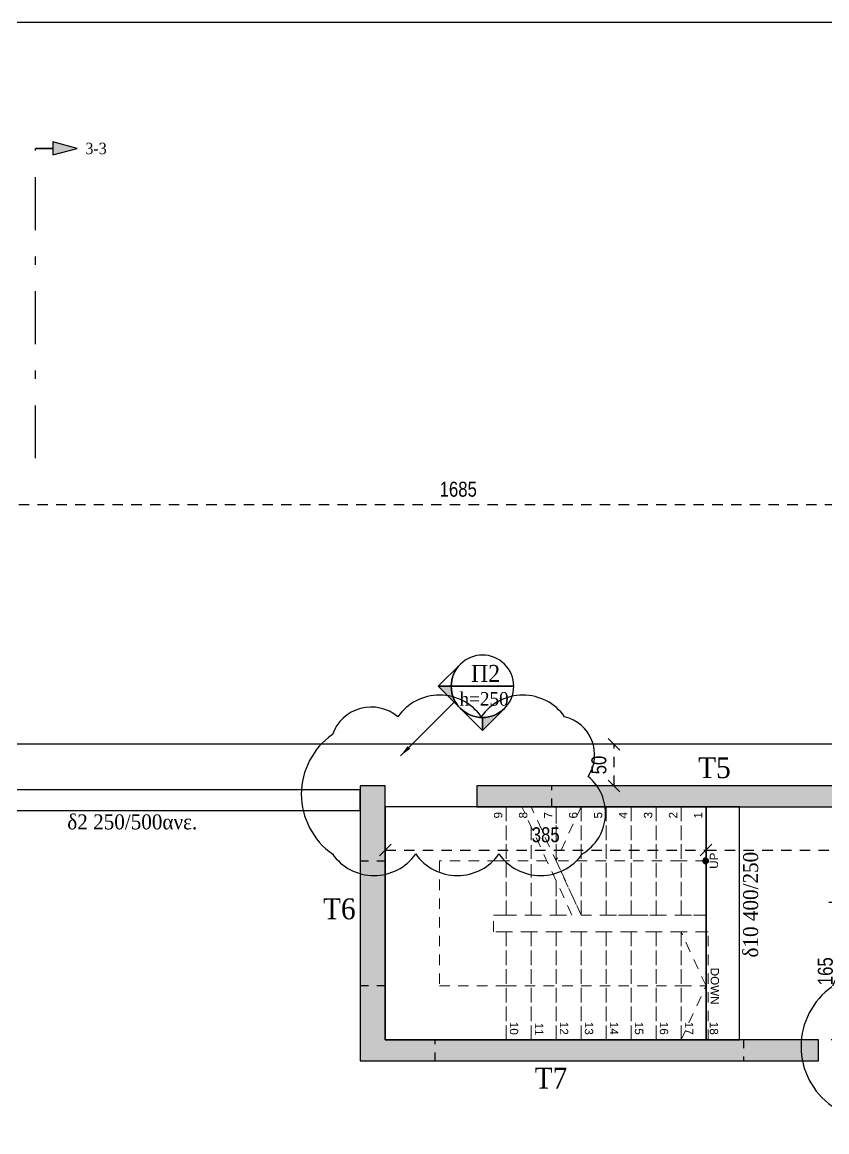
# Model space of a CAD drawing. Header units: millimetres. Extents: x -2171 to 1563, y -1758 to -1505.
# Drawn here: x -216.94 to -207.28, y -1603.57 to -1590.25 of the extents above; entities that cross this region are included whole.
import ezdxf
from ezdxf.enums import TextEntityAlignment as Align

# ---------------------------------------------------------------- set-up
doc = ezdxf.new("R2010")
doc.units = ezdxf.units.MM
doc.header["$PDMODE"] = 32
for name, pattern in [('DASHDOT', [25.4, 12.7, -6.35, 0, -6.35]), ('DASHED2', [0.375, 0.25, -0.125]), ('DOT', [0.025, 0, -0.025]), ('HIDDEN', [0.375, 0.25, -0.125]), ('HIDDEN2', [0.1875, 0.125, -0.0625])]:
    doc.linetypes.add(name, pattern=pattern)
doc.layers.get('Defpoints').update_dxf_attribs({"color": 6})
for name, color, linetype in [('-S_TEXT', 3, 'Continuous'), ('athinas comments', 10, 'Continuous'), ('DIASTASEIS', 7, 'Continuous'), ('Fill_Col', 7, 'Continuous'), ('Geo_Beam', 7, 'Continuous'), ('Geo_Col', 7, 'Continuous'), ('Geo_Lines', 7, 'Continuous'), ('Sect_Line_Symbol', 7, 'Continuous'), ('STAIRS', 9, 'Continuous'), ('Text_Beam', 7, 'Continuous'), ('Text_Col_-1', 7, 'Continuous'), ('Text_Slab', 7, 'Continuous')]:
    doc.layers.add(name, color=color, linetype=linetype)
doc.layers.add('A-ANNO-DIMS', color=1, linetype='Continuous', lineweight=9)
doc.styles.add('1-100', font='arial.ttf', dxfattribs={"width": 0.8})
doc.styles.add('GENERATED_STYLE_1', font='arial.ttf')
doc.styles.add('S1TmsNwRmn1088_b_934_161', font='times.ttf', dxfattribs={"width": 0.933629, "height": 0.10875})
doc.styles.add('S1TmsNwRmn11_b_934_161', font='times.ttf', dxfattribs={"width": 0.933629, "height": 0.001087})
doc.styles.add('S1TmsNwRmn1359_b_934_161', font='times.ttf', dxfattribs={"width": 0.933629, "height": 0.135937})
doc.dimstyles.new('Copy of 1-100', dxfattribs={"dimtxt": 0.18, "dimasz": 0.14, "dimexe": 0.14, "dimexo": 0.1, "dimgap": 0.09, "dimtad": 1, "dimdec": 0, "dimlfac": 100, "dimrnd": 5, "dimzin": 5, "dimdsep": 46, "dimtxsty": '1-100', "dimblk": 'OBLIQUE', "dimcen": 0.09, "dimclrd": 1, "dimclre": 1, "dimclrt": 2, "dimadec": 0, "dimazin": 0, "dimtfac": 1, "dimtdec": 0, "dimtix": 1, "dimtmove": 2, "dimatfit": 3, "dimfxl": 5, "dimfxlon": 1, "dimtolj": 1, "dimtzin": 5, "dimarcsym": 0})

# ---------------------------------------------------------------- blocks, each defined once
blk = doc.blocks.new('Label_Όροφος 3-RC_XSN2633_2021')
at = {"layer": 'Text_Slab'}
for points in [[(-0.1768, -0.1768, -0.198912), (-0.25, 0), (-0.3536, 0)], [(0.1768, -0.1768, -0.198912), (0, -0.25), (0, -0.3536)]]:
    blk.add_hatch(color=174, dxfattribs=at).paths.add_polyline_path(points)
at = {"layer": 'Text_Slab', "color": 174}
for points in [[(-0.25, 0, 0.414214), (0, -0.25, 0.414214), (0.25, 0, 0.414214), (0, 0.25, 0.414214)], [(-0.25, 0, -0.198912), (-0.1768, 0.1768), (-0.3536, 0)], [(-0.1768, -0.1768, -0.198912), (-0.25, 0), (-0.3536, 0)], [(0, -0.25, -0.198912), (-0.1768, -0.1768), (0, -0.3536)], [(0.1768, -0.1768, -0.198912), (0, -0.25), (0, -0.3536)]]:
    blk.add_lwpolyline(points, format="xyb", close=True, dxfattribs=at)
blk.add_lwpolyline([(0.25, 0), (-0.25, 0)], close=True, dxfattribs=at)
blk = doc.blocks.new('_Oblique')
at = {"color": 0, "linetype": 'ByBlock', "lineweight": -2}
blk.add_line((-0.5, -0.5), (0.5, 0.5), dxfattribs=at)
blk = doc.blocks.new('*D257')
at = {"layer": 'A-ANNO-DIMS', "color": 1, "linetype": 'HIDDEN', "lineweight": -2, "ltscale": 0.5, "transparency": 16777216}
blk.add_line((-212.578, -1600.156), (-212.578, -1600.325), dxfattribs=at)
at = {"layer": 'A-ANNO-DIMS', "color": 1, "linetype": 'DASHED2', "lineweight": -2, "ltscale": 0.5, "transparency": 16777216}
blk.add_line((-212.578, -1600.185), (-208.727, -1600.185), dxfattribs=at)
at = {"layer": 'A-ANNO-DIMS', "color": 1, "linetype": 'HIDDEN2', "lineweight": -2, "ltscale": 0.5, "transparency": 16777216}
blk.add_line((-208.727, -1600.156), (-208.727, -1600.325), dxfattribs=at)
at = {"layer": 'Defpoints', "color": 0, "ltscale": 0.5, "transparency": 16777216}
for p in [(-212.578, -1600.056), (-208.727, -1600.056), (-208.727, -1600.185)]:
    blk.add_point(p, dxfattribs=at)
at = {"layer": 'A-ANNO-DIMS', "color": 1, "lineweight": -2, "ltscale": 0.5, "transparency": 16777216, "xscale": 0.14, "yscale": 0.14, "zscale": 0.14, "rotation": 180}
blk.add_blockref('_Oblique', (-212.578, -1600.185), dxfattribs=at)
at = {"layer": 'A-ANNO-DIMS', "color": 1, "lineweight": -2, "ltscale": 0.5, "transparency": 16777216, "xscale": 0.14, "yscale": 0.14, "zscale": 0.14}
blk.add_blockref('_Oblique', (-208.727, -1600.185), dxfattribs=at)
at = {"layer": 'A-ANNO-DIMS', "color": 2, "ltscale": 0.5, "transparency": 16777216, "insert": (-210.652, -1600.003), "char_height": 0.18, "attachment_point": 5, "style": '1-100'}
blk.add_mtext('\\A1;385', dxfattribs=at)
blk = doc.blocks.new('*D258')
at = {"layer": 'A-ANNO-DIMS', "color": 1, "linetype": 'HIDDEN2', "lineweight": -2, "ltscale": 0.5, "transparency": 16777216}
blk.add_line((-205.078, -1600.215), (-205.078, -1600.045), dxfattribs=at)
at = {"layer": 'A-ANNO-DIMS', "color": 1, "linetype": 'HIDDEN', "lineweight": -2, "ltscale": 0.5, "transparency": 16777216}
blk.add_line((-208.727, -1600.156), (-208.727, -1600.325), dxfattribs=at)
at = {"layer": 'A-ANNO-DIMS', "color": 1, "linetype": 'DASHED2', "lineweight": -2, "ltscale": 0.5, "transparency": 16777216}
blk.add_line((-208.727, -1600.185), (-205.078, -1600.185), dxfattribs=at)
at = {"layer": 'Defpoints', "color": 0, "ltscale": 0.5, "transparency": 16777216}
for p in [(-208.727, -1600.056), (-205.078, -1600.185), (-205.078, -1600.315)]:
    blk.add_point(p, dxfattribs=at)
at = {"layer": 'A-ANNO-DIMS', "color": 1, "lineweight": -2, "ltscale": 0.5, "transparency": 16777216, "xscale": 0.14, "yscale": 0.14, "zscale": 0.14, "rotation": 180}
blk.add_blockref('_Oblique', (-208.727, -1600.185), dxfattribs=at)
at = {"layer": 'A-ANNO-DIMS', "color": 1, "lineweight": -2, "ltscale": 0.5, "transparency": 16777216, "xscale": 0.14, "yscale": 0.14, "zscale": 0.14}
blk.add_blockref('_Oblique', (-205.078, -1600.185), dxfattribs=at)
at = {"layer": 'A-ANNO-DIMS', "color": 2, "ltscale": 0.5, "transparency": 16777216, "insert": (-206.902, -1600.003), "char_height": 0.18, "attachment_point": 5, "style": '1-100'}
blk.add_mtext('\\A1;365', dxfattribs=at)
blk = doc.blocks.new('*D277')
at = {"layer": 'A-ANNO-DIMS', "color": 1, "linetype": 'HIDDEN', "lineweight": -2, "ltscale": 0.5, "transparency": 16777216}
blk.add_line((-206.927, -1600.815), (-207.253, -1600.815), dxfattribs=at)
at = {"layer": 'A-ANNO-DIMS', "color": 1, "linetype": 'DASHED2', "lineweight": -2, "ltscale": 0.5, "transparency": 16777216}
blk.add_line((-207.113, -1600.815), (-207.113, -1602.465), dxfattribs=at)
at = {"layer": 'A-ANNO-DIMS', "color": 1, "linetype": 'HIDDEN2', "lineweight": -2, "ltscale": 0.5, "transparency": 16777216}
blk.add_line((-206.927, -1602.465), (-207.253, -1602.465), dxfattribs=at)
at = {"layer": 'Defpoints', "color": 0, "ltscale": 0.5, "transparency": 16777216}
for p in [(-206.827, -1600.815), (-207.113, -1602.465), (-206.827, -1602.465)]:
    blk.add_point(p, dxfattribs=at)
at = {"layer": 'A-ANNO-DIMS', "color": 1, "lineweight": -2, "ltscale": 0.5, "transparency": 16777216, "xscale": 0.14, "yscale": 0.14, "zscale": 0.14}
for p, rotation in [((-207.113, -1600.815), 90), ((-207.113, -1602.465), 270)]:
    blk.add_blockref('_Oblique', p, dxfattribs=dict(at, rotation=rotation))
at = {"layer": 'A-ANNO-DIMS', "color": 2, "ltscale": 0.5, "transparency": 16777216, "insert": (-207.295, -1601.64), "char_height": 0.18, "attachment_point": 5, "rotation": 90, "style": '1-100'}
blk.add_mtext('\\A1;165', dxfattribs=at)
blk = doc.blocks.new('*D634')
at = {"layer": 'Defpoints', "color": 0, "ltscale": 0.5, "transparency": 16777216}
for p in [(-203.277, -1596.038), (-220.127, -1598.915), (-203.277, -1598.915)]:
    blk.add_point(p, dxfattribs=at)
at = {"layer": 'DIASTASEIS', "color": 1, "linetype": 'HIDDEN', "lineweight": -2, "ltscale": 0.5, "transparency": 16777216}
blk.add_line((-220.127, -1598.815), (-220.127, -1595.898), dxfattribs=at)
at = {"layer": 'DIASTASEIS', "color": 1, "linetype": 'HIDDEN2', "lineweight": -2, "ltscale": 0.5, "transparency": 16777216}
blk.add_line((-203.277, -1598.815), (-203.277, -1595.898), dxfattribs=at)
at = {"layer": 'DIASTASEIS', "color": 1, "linetype": 'DASHED2', "lineweight": -2, "ltscale": 0.5, "transparency": 16777216}
blk.add_line((-220.127, -1596.038), (-203.277, -1596.038), dxfattribs=at)
at = {"layer": 'DIASTASEIS', "color": 1, "lineweight": -2, "ltscale": 0.5, "transparency": 16777216, "xscale": 0.14, "yscale": 0.14, "zscale": 0.14, "rotation": 180}
blk.add_blockref('_Oblique', (-220.127, -1596.038), dxfattribs=at)
at = {"layer": 'DIASTASEIS', "color": 1, "lineweight": -2, "ltscale": 0.5, "transparency": 16777216, "xscale": 0.14, "yscale": 0.14, "zscale": 0.14}
blk.add_blockref('_Oblique', (-203.277, -1596.038), dxfattribs=at)
at = {"layer": 'DIASTASEIS', "color": 2, "ltscale": 0.5, "transparency": 16777216, "insert": (-211.702, -1595.856), "char_height": 0.18, "attachment_point": 5, "style": '1-100'}
blk.add_mtext('\\A1;1685', dxfattribs=at)
blk = doc.blocks.new('*D642')
at = {"layer": 'Defpoints', "color": 0, "ltscale": 0.5, "transparency": 16777216}
for p in [(-209.831, -1598.915), (-209.609, -1598.915), (-209.609, -1599.415)]:
    blk.add_point(p, dxfattribs=at)
at = {"layer": 'DIASTASEIS', "color": 1, "linetype": 'HIDDEN2', "lineweight": -2, "ltscale": 0.5, "transparency": 16777216}
blk.add_line((-209.709, -1598.915), (-209.971, -1598.915), dxfattribs=at)
at = {"layer": 'DIASTASEIS', "color": 1, "linetype": 'DASHED2', "lineweight": -2, "ltscale": 0.5, "transparency": 16777216}
blk.add_line((-209.831, -1599.415), (-209.831, -1598.915), dxfattribs=at)
at = {"layer": 'DIASTASEIS', "color": 1, "linetype": 'HIDDEN', "lineweight": -2, "ltscale": 0.5, "transparency": 16777216}
blk.add_line((-209.709, -1599.415), (-209.971, -1599.415), dxfattribs=at)
at = {"layer": 'DIASTASEIS', "color": 1, "lineweight": -2, "ltscale": 0.5, "transparency": 16777216, "xscale": 0.14, "yscale": 0.14, "zscale": 0.14}
for p, rotation in [((-209.831, -1598.915), 90), ((-209.831, -1599.415), 270)]:
    blk.add_blockref('_Oblique', p, dxfattribs=dict(at, rotation=rotation))
at = {"layer": 'DIASTASEIS', "color": 2, "ltscale": 0.5, "transparency": 16777216, "insert": (-210.013, -1599.165), "char_height": 0.18, "attachment_point": 5, "rotation": 90, "style": '1-100'}
blk.add_mtext('\\A1;50', dxfattribs=at)

msp = doc.modelspace()

# ---------------------------------------------------------------- hatches: boundary and pattern name
at = {"layer": 'Fill_Col'}
for points in [[(-212.5775, -1602.4652), (-212.5775, -1599.4152), (-212.8775, -1599.4152), (-212.8775, -1602.7152), (-212.7275, -1602.5902)], [(-211.4775, -1599.6652), (-206.2772, -1599.6652), (-206.2772, -1599.4152), (-211.4775, -1599.4152)], [(-212.8775, -1602.7152), (-207.3775, -1602.7152), (-207.3775, -1602.4652), (-212.5775, -1602.4652), (-212.7275, -1602.5902)]]:
    msp.add_hatch(color=252, dxfattribs=at).paths.add_polyline_path(points)
at = {"layer": 'Sect_Line_Symbol'}
msp.add_hatch(color=2, dxfattribs=at).paths.add_polyline_path([(-216.7775, -1591.7652), (-216.5673, -1591.7652), (-216.5673, -1591.8429), (-216.2775, -1591.7652), (-216.5673, -1591.6876), (-216.5673, -1591.7652)])
at = {"layer": 'STAIRS', "linetype": 'HIDDEN2', "lineweight": 13}
msp.add_hatch(color=8, dxfattribs=at).paths.add_polyline_path([(-208.7274, -1600.2777, 1), (-208.7274, -1600.3527, 1)])

# ---------------------------------------------------------------- linework, layer by layer
at = {"layer": '-S_TEXT', "ltscale": 5}
msp.add_lwpolyline([(-232.6817, -1590.2497), (-174.5342, -1590.2497), (-174.5342, -1630.2944), (-232.6817, -1630.2944)], close=True, dxfattribs=at)
at = {"layer": 'athinas comments'}
for points in [[(-213.2128, -1600.2316, 0.5205671), (-212.2128, -1600.2316, 0.5205671), (-211.2128, -1600.2316, 0.5205671), (-210.2128, -1600.2316, 0.5205671), (-210.1423, -1599.3021, 0.5205671), (-210.4258, -1598.5857, 0.5205671), (-211.4258, -1598.5857, 0.5205671), (-212.4258, -1598.5857, 0.5205671), (-213.2128, -1598.7988, 0.5205671)], [(-207.2141, -1603.2593, 0.5205671), (-206.2141, -1603.2593, 0.5205671), (-205.2141, -1603.2593, 0.5205671), (-204.2141, -1603.2593, 0.5205671), (-204.1436, -1602.3299, 0.5205671), (-204.4272, -1601.6134, 0.5205671), (-205.4272, -1601.6134, 0.5205671), (-206.4272, -1601.6134, 0.5205671), (-207.2141, -1601.8265, 0.5205671)]]:
    msp.add_lwpolyline(points, format="xyb", close=True, dxfattribs=at)
at = {"layer": 'Geo_Beam', "color": 94}
for points in [[(-218.9274, -1599.7125), (-212.8775, -1599.7125), (-212.8775, -1599.4625), (-218.9274, -1599.4625)], [(-208.3274, -1602.4652), (-208.3274, -1599.6652), (-208.7274, -1599.6652), (-208.7274, -1602.4652)]]:
    msp.add_lwpolyline(points, close=True, dxfattribs=at)
at = {"layer": 'Geo_Col', "color": 94}
for points in [[(-212.5775, -1599.4152), (-212.8775, -1599.4152)], [(-212.8775, -1599.4152), (-212.8775, -1602.7152)], [(-212.5775, -1602.4652), (-212.5775, -1599.4152)], [(-207.3775, -1602.4652), (-212.5775, -1602.4652)], [(-207.3775, -1602.7152), (-207.3775, -1602.4652)], [(-212.8775, -1602.7152), (-207.3775, -1602.7152)]]:
    msp.add_lwpolyline(points, dxfattribs=at)
at = {"layer": 'Geo_Col', "color": 94, "linetype": 'DOT'}
for points in [[(-212.8775, -1599.4152), (-212.8775, -1600.3152), (-212.5775, -1600.3152), (-212.5775, -1599.4152)], [(-211.4775, -1599.6652), (-210.5775, -1599.6652), (-210.5775, -1599.4152), (-211.4775, -1599.4152)], [(-212.8775, -1602.7152), (-211.9775, -1602.7152), (-211.9775, -1602.4652), (-212.5775, -1602.4652), (-212.5775, -1601.8152), (-212.8775, -1601.8152)], [(-207.3775, -1602.4652), (-208.2775, -1602.4652), (-208.2775, -1602.7152), (-207.3775, -1602.7152)]]:
    msp.add_lwpolyline(points, close=True, dxfattribs=at)
at = {"layer": 'Geo_Col', "color": 94}
msp.add_lwpolyline([(-211.4775, -1599.6652), (-206.2772, -1599.6652), (-206.2772, -1599.4152), (-211.4775, -1599.4152)], close=True, dxfattribs=at)
at = {"layer": 'Geo_Lines', "color": 94}
msp.add_lwpolyline([(-191.2687, -1597.1298), (-203.2775, -1597.1298), (-203.2775, -1598.9152), (-220.1274, -1598.9152), (-220.1274, -1603.8652), (-223.2791, -1603.8652, 0.450387), (-226.0856, -1606.87), (-225.6946, -1610.9589, 0.3770652), (-223.5795, -1612.9464), (-213.5553, -1613.278, 0.4263358), (-212.1774, -1611.934), (-212.1774, -1611.2954), (-211.7776, -1611.2954), (-211.7776, -1612.1, 0.4142353), (-210.3121, -1613.5654), (-205.8931, -1613.5648, 0.41234), (-203.9774, -1611.6058), (-203.9769, -1607.5074, -0.124953), (-203.8138, -1606.9867, -0.5631943), (-203.4126, -1607.0526, -0.0881364), (-203.3082, -1607.679), (-203.6869, -1611.4307, 0.4113614), (-201.7209, -1613.8622), (-192.3618, -1614.281, 0.3604095)], format="xyb", dxfattribs=at)
msp.add_lwpolyline([(-208.7274, -1599.6652), (-212.5775, -1599.6652), (-212.5775, -1602.4652), (-208.7274, -1602.4652)], close=True, dxfattribs=at)
at = {"layer": 'Sect_Line_Symbol', "color": 2}
msp.add_lwpolyline([(-216.7775, -1591.7652), (-216.5673, -1591.7652), (-216.5673, -1591.8429), (-216.2775, -1591.7652), (-216.5673, -1591.6876), (-216.5673, -1591.7652)], close=True, dxfattribs=at)
at = {"layer": 'Sect_Line_Symbol', "color": 2, "linetype": 'DASHDOT', "ltscale": 0.05}
msp.add_lwpolyline([(-216.7775, -1595.4839), (-216.7775, -1591.7652)], dxfattribs=at)
at = {"layer": 'STAIRS', "color": 8, "linetype": 'HIDDEN2', "lineweight": 13}
for p, q in [((-211.2274, -1599.6652), (-212.5775, -1599.6652)), ((-212.5775, -1599.6652), (-212.5775, -1602.4652)), ((-211.1274, -1599.6652), (-211.2274, -1599.6652)), ((-211.1274, -1599.6652), (-211.1274, -1600.9652)), ((-210.9376, -1599.6652), (-211.1274, -1599.6652)), ((-211.1274, -1600.9652), (-211.1274, -1599.6652)), ((-210.3376, -1600.9652), (-210.9376, -1599.6652)), ((-208.7274, -1599.6652), (-210.8274, -1599.6652)), ((-210.5274, -1599.6652), (-210.8274, -1599.6652)), ((-210.2274, -1600.9652), (-210.8274, -1599.6652)), ((-210.2274, -1599.6652), (-210.5274, -1599.6652)), ((-210.5274, -1599.6652), (-210.5274, -1600.3152)), ((-210.5274, -1600.3152), (-210.5274, -1599.6652)), ((-210.2274, -1599.6652), (-210.5274, -1600.3152)), ((-209.9274, -1599.6652), (-210.2274, -1599.6652)), ((-210.2274, -1599.6652), (-210.2274, -1600.9652)), ((-210.2274, -1600.9652), (-210.2274, -1599.6652)), ((-209.6274, -1599.6652), (-209.9274, -1599.6652)), ((-209.9274, -1599.6652), (-209.9274, -1600.9652)), ((-209.9274, -1600.9652), (-209.9274, -1599.6652)), ((-209.3274, -1599.6652), (-209.6274, -1599.6652)), ((-209.6274, -1599.6652), (-209.6274, -1600.9652)), ((-209.6274, -1600.9652), (-209.6274, -1599.6652)), ((-209.0274, -1599.6652), (-209.3274, -1599.6652)), ((-209.3274, -1599.6652), (-209.3274, -1600.9652)), ((-209.3274, -1600.9652), (-209.3274, -1599.6652)), ((-208.7274, -1599.6652), (-209.0274, -1599.6652)), ((-209.0274, -1599.6652), (-209.0274, -1600.9652)), ((-209.0274, -1600.9652), (-209.0274, -1599.6652)), ((-208.7274, -1600.9652), (-208.7274, -1599.6652)), ((-208.7274, -1600.9652), (-208.7274, -1599.6652)), ((-210.8274, -1599.9039), (-210.8274, -1600.9652)), ((-210.8274, -1600.9652), (-210.8274, -1599.9039)), ((-211.2274, -1600.3152), (-211.9275, -1600.3152)), ((-211.9275, -1600.3152), (-211.9275, -1601.8152)), ((-211.1274, -1600.3152), (-211.2274, -1600.3152)), ((-210.6376, -1600.3152), (-211.1274, -1600.3152)), ((-209.0274, -1600.3152), (-210.5274, -1600.3152)), ((-210.5274, -1600.3152), (-210.2274, -1600.9652)), ((-208.7274, -1600.3152), (-209.0274, -1600.3152)), ((-210.5274, -1600.5539), (-210.5274, -1600.9652)), ((-210.5274, -1600.9652), (-210.5274, -1600.5539)), ((-211.2775, -1601.1652), (-211.2775, -1600.9652)), ((-211.2775, -1600.9652), (-211.2274, -1600.9652)), ((-211.2274, -1600.9652), (-211.1274, -1600.9652)), ((-211.1274, -1600.9652), (-210.8274, -1600.9652)), ((-210.8274, -1600.9652), (-210.5274, -1600.9652)), ((-210.5274, -1600.9652), (-210.3376, -1600.9652)), ((-210.2274, -1600.9652), (-208.7274, -1600.9652)), ((-210.2274, -1600.9652), (-209.9274, -1600.9652)), ((-209.9274, -1600.9652), (-209.6274, -1600.9652)), ((-209.6274, -1600.9652), (-209.3274, -1600.9652)), ((-209.3274, -1600.9652), (-209.0274, -1600.9652)), ((-209.0274, -1600.9652), (-208.7274, -1600.9652)), ((-211.1274, -1601.1652), (-211.2775, -1601.1652)), ((-211.1274, -1602.4652), (-211.1274, -1601.1652)), ((-210.8274, -1601.1652), (-211.1274, -1601.1652)), ((-211.1274, -1601.1652), (-211.1274, -1602.4652)), ((-210.8274, -1602.4652), (-210.8274, -1601.1652)), ((-210.5274, -1601.1652), (-210.8274, -1601.1652)), ((-210.8274, -1601.1652), (-210.8274, -1602.4652)), ((-210.5274, -1602.4652), (-210.5274, -1601.1652)), ((-210.2274, -1601.1652), (-210.5274, -1601.1652)), ((-210.5274, -1601.1652), (-210.5274, -1602.4652)), ((-210.2274, -1602.4652), (-210.2274, -1601.1652)), ((-209.9274, -1601.1652), (-210.2274, -1601.1652)), ((-210.2274, -1601.1652), (-210.2274, -1602.4652)), ((-209.9274, -1602.4652), (-209.9274, -1601.1652)), ((-209.6274, -1601.1652), (-209.9274, -1601.1652)), ((-209.9274, -1601.1652), (-209.9274, -1602.4652)), ((-209.6274, -1602.4652), (-209.6274, -1601.1652)), ((-209.3274, -1601.1652), (-209.6274, -1601.1652)), ((-209.6274, -1601.1652), (-209.6274, -1602.4652)), ((-209.3274, -1602.4652), (-209.3274, -1601.1652)), ((-209.0274, -1601.1652), (-209.3274, -1601.1652)), ((-209.3274, -1601.1652), (-209.3274, -1602.4652)), ((-209.0274, -1602.4652), (-209.0274, -1601.1652)), ((-209.0274, -1601.1652), (-209.0274, -1602.4652)), ((-208.7274, -1601.1652), (-209.0274, -1601.1652)), ((-208.7274, -1601.8152), (-209.0274, -1601.1652)), ((-208.7024, -1601.1652), (-208.7274, -1601.1652)), ((-208.7024, -1602.4652), (-208.7024, -1601.1652)), ((-211.9275, -1601.8152), (-211.1274, -1601.8152)), ((-211.1274, -1601.8152), (-209.0274, -1601.8152)), ((-209.0274, -1601.8152), (-208.7274, -1601.8152)), ((-209.0274, -1602.4652), (-208.7274, -1601.8152)), ((-212.5775, -1602.4652), (-211.1274, -1602.4652)), ((-211.1274, -1602.4652), (-210.8274, -1602.4652)), ((-210.8274, -1602.4652), (-210.5274, -1602.4652)), ((-210.5274, -1602.4652), (-210.2274, -1602.4652)), ((-210.2274, -1602.4652), (-209.9274, -1602.4652)), ((-209.9274, -1602.4652), (-209.6274, -1602.4652)), ((-209.6274, -1602.4652), (-209.3274, -1602.4652)), ((-209.3274, -1602.4652), (-209.0274, -1602.4652)), ((-209.0274, -1602.4652), (-208.7274, -1602.4652)), ((-208.7274, -1602.4652), (-208.7024, -1602.4652))]:
    msp.add_line(p, q, dxfattribs=at)
at = {"layer": 'STAIRS', "color": 8, "linetype": 'HIDDEN2', "lineweight": 13, "flags": 128}
msp.add_lwpolyline([(-208.7274, -1600.2777, 1), (-208.7274, -1600.3527, 1)], format="xyb", close=True, dxfattribs=at)

# ---------------------------------------------------------------- block references
at = {"xscale": 1.5, "yscale": 1.5, "zscale": 1.5}
msp.add_blockref('Label_Όροφος 3-RC_XSN2633_2021', (-211.411, -1598.2203, 14.775), dxfattribs=at)

# ---------------------------------------------------------------- texts
at = {"layer": 'Sect_Line_Symbol', "color": 2, "style": 'S1TmsNwRmn1359_b_934_161', "width": 0.933629}
msp.add_text('3-3', height=0.13594, dxfattribs=at).set_placement((-216.1775, -1591.7652), align=Align.MIDDLE_LEFT)
at = {"layer": 'STAIRS', "color": 8, "linetype": 'HIDDEN2', "lineweight": 13, "char_height": 0.1, "attachment_point": 4, "style": 'GENERATED_STYLE_1'}
for s, insert, rotation in [('\\A1;{\\pql;\\fArial|b0|i0|c0|p0;\\W1.000000;9}', (-211.2223, -1599.8065), 90), ('\\A1;{\\pql;\\fArial|b0|i0|c0|p0;\\W1.000000;8}', (-210.9223, -1599.8065), 90), ('\\A1;{\\pql;\\fArial|b0|i0|c0|p0;\\W1.000000;7}', (-210.6232, -1599.8065), 90), ('\\A1;{\\pql;\\fArial|b0|i0|c0|p0;\\W1.000000;6}', (-210.3223, -1599.8065), 90), ('\\A1;{\\pql;\\fArial|b0|i0|c0|p0;\\W1.000000;5}', (-210.0223, -1599.8065), 90), ('\\A1;{\\pql;\\fArial|b0|i0|c0|p0;\\W1.000000;4}', (-209.7232, -1599.8065), 90), ('\\A1;{\\pql;\\fArial|b0|i0|c0|p0;\\W1.000000;3}', (-209.4223, -1599.8065), 90), ('\\A1;{\\pql;\\fArial|b0|i0|c0|p0;\\W1.000000;2}', (-209.1232, -1599.8065), 90), ('\\A1;{\\pql;\\fArial|b0|i0|c0|p0;\\W1.000000;1}', (-208.8232, -1599.8065), 90), ('\\A1;{\\pql;\\fArial|b0|i0|c0|p0;\\W1.000000;UP}', (-208.6323, -1600.4105), 90), ('\\A1;{\\pql;\\fArial|b0|i0|c0|p0;\\W1.000000;DOWN}', (-208.6226, -1601.5981), 270), ('\\A1;{\\pql;\\fArial|b0|i0|c0|p0;\\W1.000000;10}', (-211.0326, -1602.2477), 270), ('\\A1;{\\pql;\\fArial|b0|i0|c0|p0;\\W1.000000;11}', (-210.7317, -1602.2579), 270), ('\\A1;{\\pql;\\fArial|b0|i0|c0|p0;\\W1.000000;12}', (-210.4317, -1602.2477), 270), ('\\A1;{\\pql;\\fArial|b0|i0|c0|p0;\\W1.000000;13}', (-210.1326, -1602.2477), 270), ('\\A1;{\\pql;\\fArial|b0|i0|c0|p0;\\W1.000000;14}', (-209.8317, -1602.2477), 270), ('\\A1;{\\pql;\\fArial|b0|i0|c0|p0;\\W1.000000;15}', (-209.5326, -1602.2477), 270), ('\\A1;{\\pql;\\fArial|b0|i0|c0|p0;\\W1.000000;16}', (-209.2326, -1602.2477), 270), ('\\A1;{\\pql;\\fArial|b0|i0|c0|p0;\\W1.000000;17}', (-208.9317, -1602.2477), 270), ('\\A1;{\\pql;\\fArial|b0|i0|c0|p0;\\W1.000000;18}', (-208.6326, -1602.2477), 270)]:
    msp.add_mtext(s, dxfattribs=dict(at, insert=insert, rotation=rotation))
at = {"layer": 'Text_Beam', "color": 3, "style": 'S1TmsNwRmn1088_b_934_161', "width": 0.933629}
msp.add_text(' δ2 250/500ανε.', height=0.18, dxfattribs=at).set_placement((-216.4585, -1599.9375))
msp.add_text(' δ10 400/250', height=0.18, rotation=90, dxfattribs=at).set_placement((-208.1024, -1601.539))
at = {"layer": 'Text_Col_-1', "color": 200, "style": 'S1TmsNwRmn11_b_934_161', "width": 0.933629}
for s, p in [('T5', (-208.8223, -1599.3227)), ('T6', (-213.3251, -1601.0161)), ('T7', (-210.7844, -1603.0484))]:
    msp.add_text(s, height=0.25, dxfattribs=at).set_placement(p)
at = {"layer": 'Text_Slab', "color": 174, "style": 'S1TmsNwRmn1359_b_934_161', "width": 0.933629}
msp.add_text('   Π2', height=0.20391, dxfattribs=at).set_placement((-211.7656, -1598.1678, 14.775))
at = {"layer": 'Text_Slab', "color": 5, "style": 'S1TmsNwRmn1088_b_934_161', "width": 0.933629}
msp.add_text('h=250', height=0.16312, dxfattribs=at).set_placement((-211.6864, -1598.4528, 14.775))

# ---------------------------------------------------------------- dimensions: what is measured, and where the dimension line sits
at = {"layer": 'A-ANNO-DIMS', "ltscale": 0.5}
for base, p1, p2, picture, middle in [((-208.7274, -1600.1854), (-212.5775, -1600.0557), (-208.7274, -1600.0557), '*D257', (-210.6525, -1600.0034)), ((-205.0775, -1600.1854), (-208.7274, -1600.0557), (-205.0775, -1600.3152), '*D258', (-206.9025, -1600.0034))]:
    dim = msp.add_linear_dim(base=base, p1=p1, p2=p2, dimstyle='Copy of 1-100', dxfattribs=at)
    dim.commit()
    dim.dimension.update_dxf_attribs({"geometry": picture, "text_midpoint": middle})
dim = msp.add_linear_dim(base=(-207.1129, -1602.4652), p1=(-206.8274, -1600.8152), p2=(-206.8274, -1602.4652), angle=90, dimstyle='Copy of 1-100', dxfattribs=at)
dim.commit()
dim.dimension.update_dxf_attribs({"geometry": '*D277', "text_midpoint": (-207.2948, -1601.6402)})
at = {"layer": 'DIASTASEIS', "ltscale": 0.5}
dim = msp.add_linear_dim(base=(-203.2775, -1596.0383), p1=(-220.1274, -1598.9152), p2=(-203.2775, -1598.9152), dimstyle='Copy of 1-100', dxfattribs=at)
dim.commit()
dim.dimension.update_dxf_attribs({"geometry": '*D634', "text_midpoint": (-211.7024, -1595.8564)})
dim = msp.add_linear_dim(base=(-209.8308, -1598.9152), p1=(-209.6088, -1599.4152), p2=(-209.6088, -1598.9152), angle=90, dimstyle='Copy of 1-100', dxfattribs=at)
dim.commit()
dim.dimension.update_dxf_attribs({"geometry": '*D642', "text_midpoint": (-210.0127, -1599.1652)})

# ---------------------------------------------------------------- leaders
at = {"layer": 'A-ANNO-DIMS', "ltscale": 0.5}
msp.add_leader([(-212.3937, -1599.0539), (-211.7507, -1598.4109)], dimstyle='Copy of 1-100', override={"dimgap": 0.09, "dimtad": 0}, dxfattribs=at)

doc.saveas('drawing.dxf')
